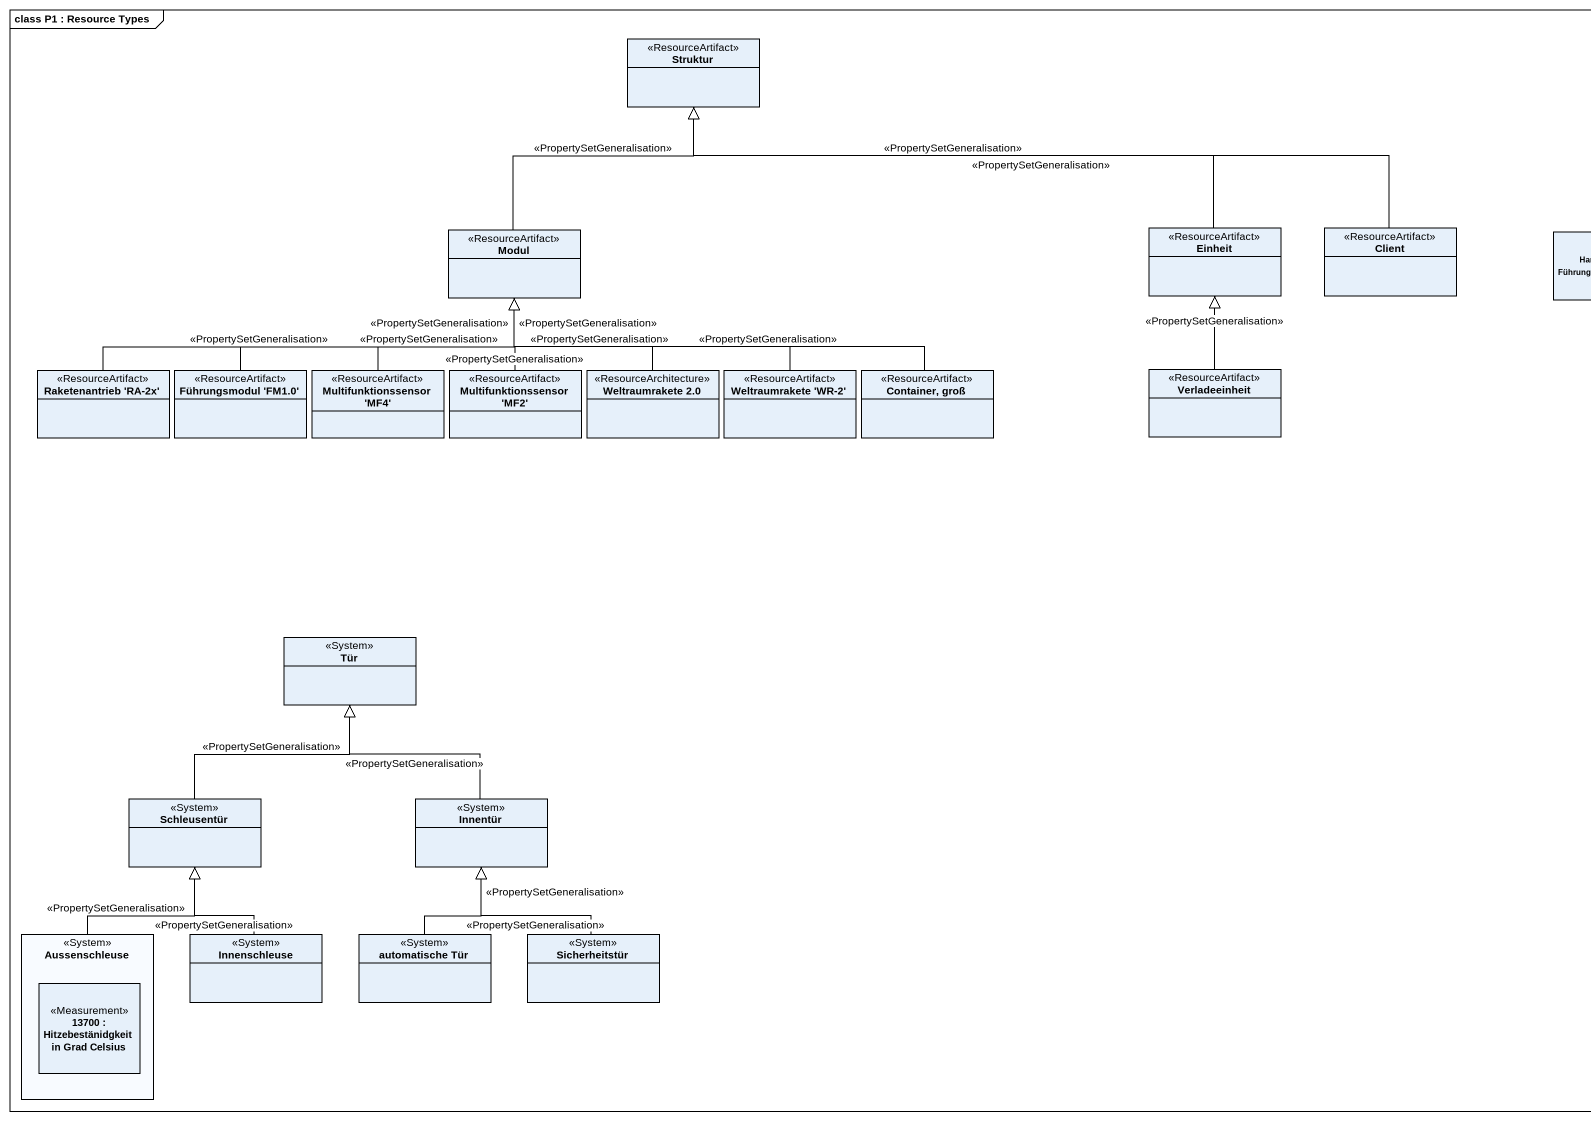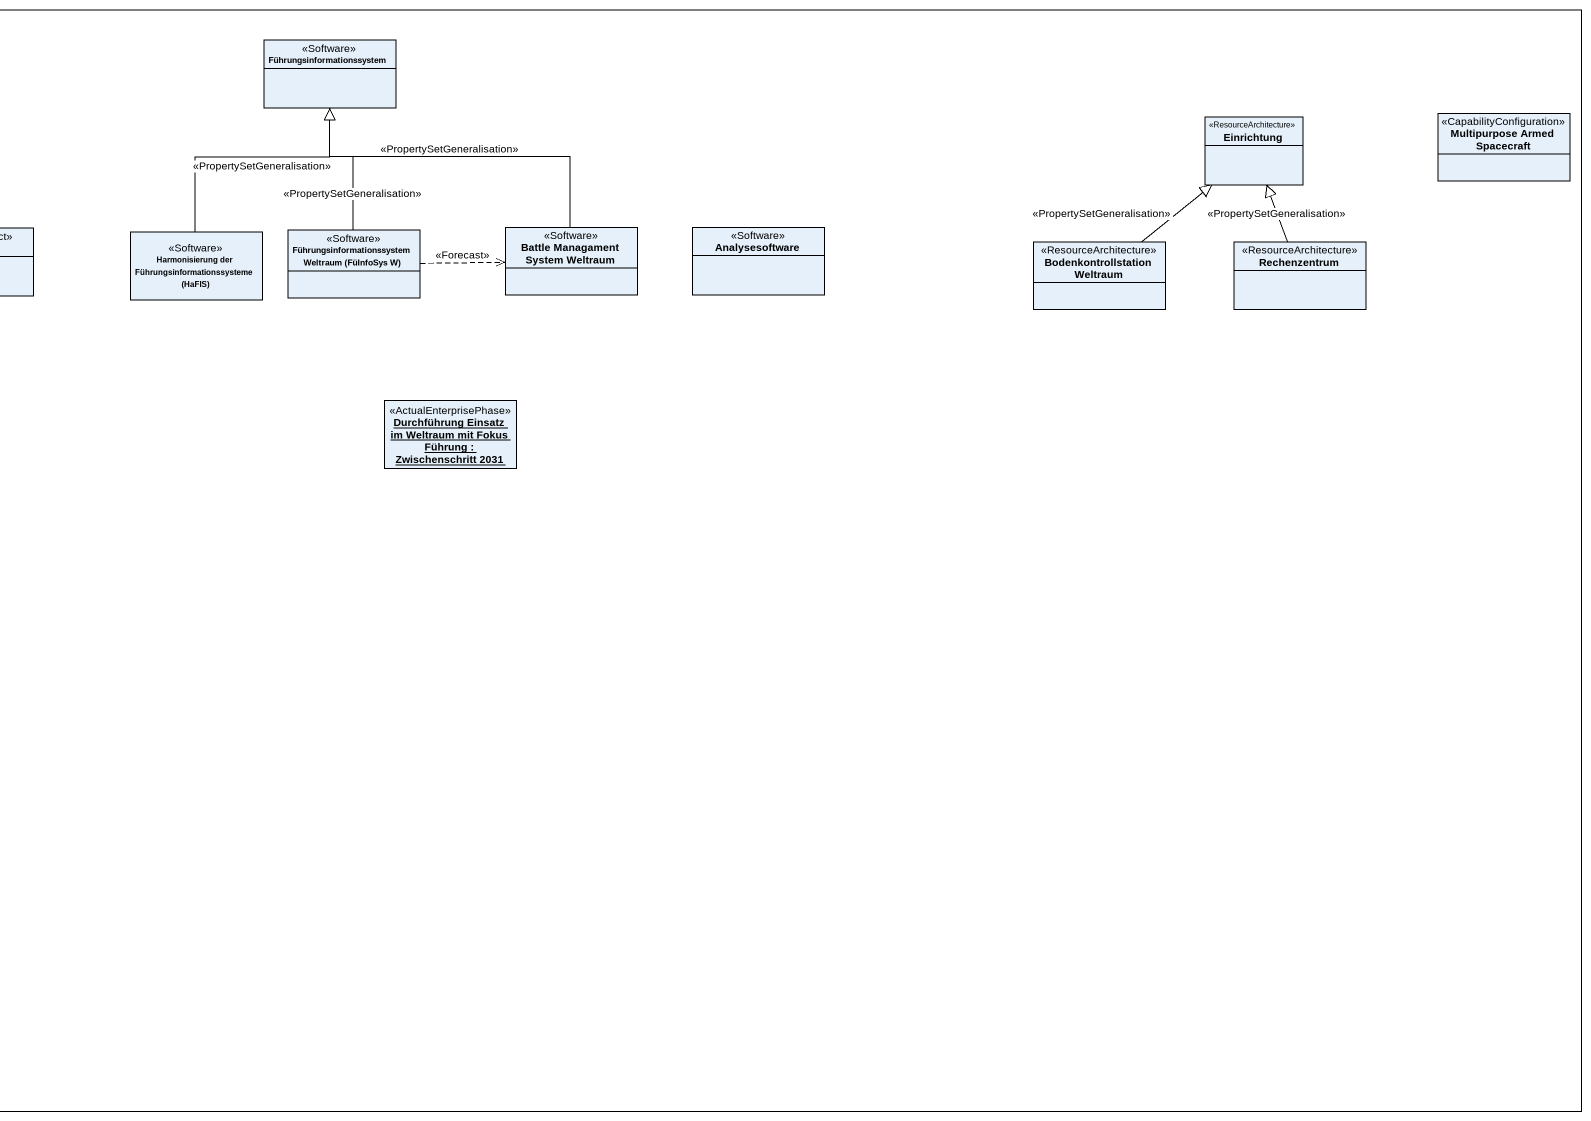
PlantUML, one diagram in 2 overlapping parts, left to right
@startuml
mainframe class P1 : Resource Types
allowmixing
hide circle
hide empty members
class Struktur <<ResourceArtifact>>
class Führungsinformationssystem <<Software>>
class Einrichtung <<ResourceArchitecture>>
class "Multipurpose Armed Spacecraft" as Multipurpose_Armed <<CapabilityConfiguration>>
class Modul <<ResourceArtifact>>
class Einheit <<ResourceArtifact>>
class Client <<ResourceArtifact>>
class "Harmonisierung der Führungsinformationssysteme (HaFIS)" as Harmonisierung_der <<Software>>
class "Führungsinformationssystem Weltraum (FüInfoSys W)" as Führungsinformationssystem_2 <<Software>>
class "Battle Managament System Weltraum" as Battle_Managament_System <<Software>>
class Analysesoftware <<Software>>
class "Bodenkontrollstation Weltraum" as Bodenkontrollstation <<ResourceArchitecture>>
class Rechenzentrum <<ResourceArchitecture>>
class "Raketenantrieb 'RA-2x'" as Raketenantrieb_RA_2x <<ResourceArtifact>>
class "Führungsmodul 'FM1.0'" as Führungsmodul_FM1_0 <<ResourceArtifact>>
class "Multifunktionssensor 'MF4'" as Multifunktionssensor_MF4 <<ResourceArtifact>>
class "Multifunktionssensor 'MF2'" as Multifunktionssensor_MF2 <<ResourceArtifact>>
class "Weltraumrakete 2.0" as Weltraumrakete_2_0 <<ResourceArchitecture>>
class "Weltraumrakete 'WR-2'" as Weltraumrakete_WR_2 <<ResourceArtifact>>
class "Container, groß" as Container_groß <<ResourceArtifact>>
class Verladeeinheit <<ResourceArtifact>>
object "Durchführung Einsatz im Weltraum mit Fokus Führung : Zwischenschritt 2031" as Durchführung_Einsatz_im <<ActualEnterprisePhase>>
class Tür <<System>>
class Schleusentür <<System>>
class Innentür <<System>>
rectangle Aussenschleuse <<System>> {
  rectangle "13700 : Hitzebestänidgkeit in Grad Celsius" as p13700 <<Measurement>>
}
class Innenschleuse <<System>>
class "automatische Tür" as automatische_Tür <<System>>
class Sicherheitstür <<System>>
Modul -up-|> Struktur : <<PropertySetGeneralisation>>
Einheit -left-|> Struktur : <<PropertySetGeneralisation>>
Client -left-|> Struktur : <<PropertySetGeneralisation>>
Harmonisierung_der -up-|> Führungsinformationssystem : <<PropertySetGeneralisation>>
Führungsinformationssystem_2 -up-|> Führungsinformationssystem : <<PropertySetGeneralisation>>
Führungsinformationssystem_2 .right.> Battle_Managament_System : <<Forecast>>
Battle_Managament_System -up-|> Führungsinformationssystem : <<PropertySetGeneralisation>>
Bodenkontrollstation -up-|> Einrichtung : <<PropertySetGeneralisation>>
Rechenzentrum -up-|> Einrichtung : <<PropertySetGeneralisation>>
Raketenantrieb_RA_2x -right-|> Modul : <<PropertySetGeneralisation>>
Führungsmodul_FM1_0 -right-|> Modul : <<PropertySetGeneralisation>>
Multifunktionssensor_MF4 -up-|> Modul : <<PropertySetGeneralisation>>
Multifunktionssensor_MF2 -up-|> Modul : <<PropertySetGeneralisation>>
Weltraumrakete_2_0 -up-|> Modul : <<PropertySetGeneralisation>>
Weltraumrakete_WR_2 -left-|> Modul : <<PropertySetGeneralisation>>
Container_groß -left-|> Modul : <<PropertySetGeneralisation>>
Verladeeinheit -up-|> Einheit : <<PropertySetGeneralisation>>
Schleusentür -up-|> Tür : <<PropertySetGeneralisation>>
Innentür -up-|> Tür : <<PropertySetGeneralisation>>
Aussenschleuse -up-|> Schleusentür : <<PropertySetGeneralisation>>
Innenschleuse -up-|> Schleusentür : <<PropertySetGeneralisation>>
automatische_Tür -up-|> Innentür : <<PropertySetGeneralisation>>
Sicherheitstür -up-|> Innentür : <<PropertySetGeneralisation>>
@enduml
